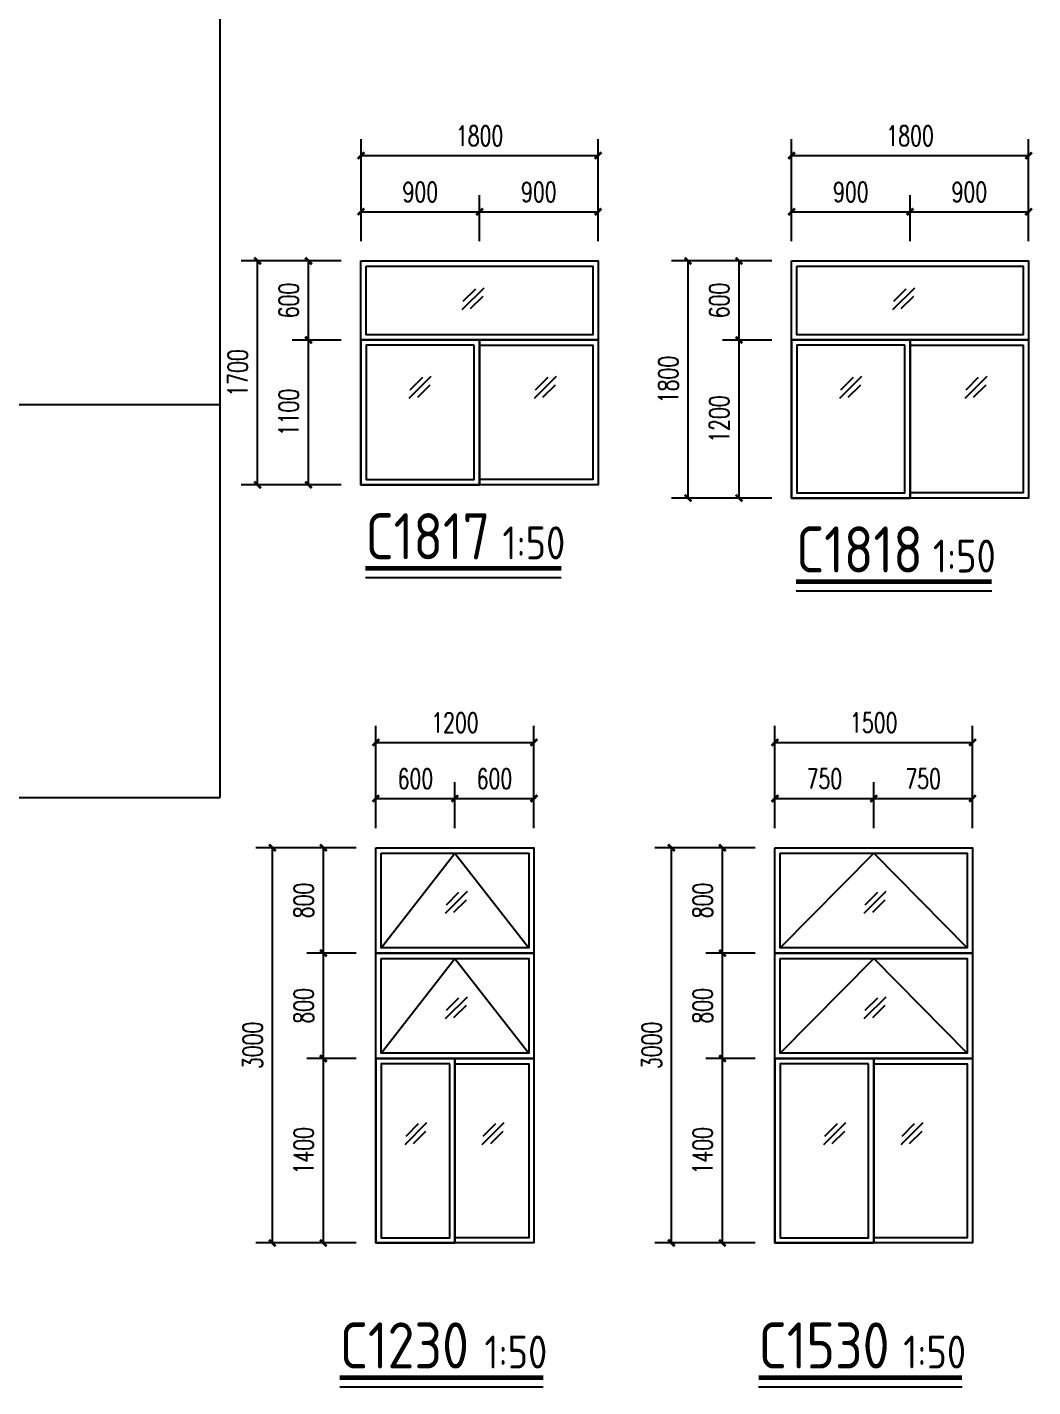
# Model space of a CAD drawing. Extents: x -4747 to 1060961, y -766984 to 396631.
# Drawn here: x 461688 to 469324, y -352867 to -342545 of the extents above; entities that cross this region are included whole.
import ezdxf

# ---------------------------------------------------------------- set-up
doc = ezdxf.new("R2010")
doc.units = 0
doc.header["$LTSCALE"] = 1000
doc.header["$MEASUREMENT"] = 0
doc.layers.get('0').update_dxf_attribs({"linetype": 'CONTINUOUS'})
doc.layers.get('DEFPOINTS').update_dxf_attribs({"linetype": 'CONTINUOUS'})
for name, color, linetype in [('DIM_SYMB', 3, 'CONTINUOUS'), ('PUB_DIM', 3, 'CONTINUOUS'), ('PUB_TAB', 7, 'CONTINUOUS'), ('PUB_TEXT', 7, 'CONTINUOUS'), ('窗户', 140, 'CONTINUOUS')]:
    doc.layers.add(name, color=color, linetype=linetype)
doc.styles.add('DIM_FONT', font='SIMPLEX', dxfattribs={"width": 0.7, "bigfont": 'GBCBIG'})
doc.styles.get("Standard").update_dxf_attribs({"font": 'gbenor.shx', "bigfont": 'gbcbig.shx'})
doc.dimstyles.new('DIMN50', dxfattribs={"dimscale": 0.5, "dimtxt": 300, "dimasz": 100, "dimexe": 250, "dimexo": 300, "dimgap": 150, "dimtad": 1, "dimdec": 0, "dimzin": 0, "dimtxsty": 'DIM_FONT', "dimblk": 'ARCHTICK', "dimcen": 0.09, "dimclrt": 7, "dimazin": 3, "dimtfac": 1, "dimtdec": 0, "dimtix": 1, "dimtmove": 0, "dimatfit": 3, "dimtolj": 1, "dimtzin": 0})

# ---------------------------------------------------------------- blocks, each defined once
blk = doc.blocks.new('_ARCHTICK')
at = {"color": 0, "linetype": 'BYBLOCK', "const_width": 0.4}
blk.add_lwpolyline([(-0.5, -0.5), (0.5, 0.5)], dxfattribs=at)
blk = doc.blocks.new('*D233')
at = {"layer": 'DEFPOINTS', "color": 0}
for p in [(466706, -344320), (467492, -344320), (467492, -346120)]:
    blk.add_point(p, dxfattribs=at)
at = {"layer": 'PUB_DIM', "color": 0}
for p, q in [((467342, -344320), (466581, -344320)), ((466706, -346120), (466706, -344320)), ((467342, -346120), (466581, -346120))]:
    blk.add_line(p, q, dxfattribs=at)
at = {"layer": 'PUB_DIM', "color": 0, "xscale": 50, "yscale": 50, "zscale": 50}
for p, rotation in [((466706, -344320), 90), ((466706, -346120), 270)]:
    blk.add_blockref('_ARCHTICK', p, dxfattribs=dict(at, rotation=rotation))
at = {"layer": 'PUB_DIM', "color": 7, "insert": (466556, -345220), "char_height": 150, "attachment_point": 5, "rotation": 90, "style": 'DIM_FONT'}
blk.add_mtext('\\A1;1800', dxfattribs=at)
blk = doc.blocks.new('*D234')
at = {"layer": 'DEFPOINTS', "color": 0}
for p in [(467093, -344320), (467492, -344320), (467492, -344920)]:
    blk.add_point(p, dxfattribs=at)
at = {"layer": 'PUB_DIM', "color": 0}
for p, q in [((467342, -344320), (466968, -344320)), ((467093, -344920), (467093, -344320)), ((467342, -344920), (466968, -344920))]:
    blk.add_line(p, q, dxfattribs=at)
at = {"layer": 'PUB_DIM', "color": 0, "xscale": 50, "yscale": 50, "zscale": 50}
for p, rotation in [((467093, -344320), 90), ((467093, -344920), 270)]:
    blk.add_blockref('_ARCHTICK', p, dxfattribs=dict(at, rotation=rotation))
at = {"layer": 'PUB_DIM', "color": 7, "insert": (466943, -344620), "char_height": 150, "attachment_point": 5, "rotation": 90, "style": 'DIM_FONT'}
blk.add_mtext('\\A1;600', dxfattribs=at)
blk = doc.blocks.new('*D235')
at = {"layer": 'DEFPOINTS', "color": 0}
for p in [(467093, -344920), (467492, -344920), (467492, -346120)]:
    blk.add_point(p, dxfattribs=at)
at = {"layer": 'PUB_DIM', "color": 0}
for p, q in [((467342, -344920), (466968, -344920)), ((467093, -346120), (467093, -344920)), ((467342, -346120), (466968, -346120))]:
    blk.add_line(p, q, dxfattribs=at)
at = {"layer": 'PUB_DIM', "color": 0, "xscale": 50, "yscale": 50, "zscale": 50}
for p, rotation in [((467093, -344920), 90), ((467093, -346120), 270)]:
    blk.add_blockref('_ARCHTICK', p, dxfattribs=dict(at, rotation=rotation))
at = {"layer": 'PUB_DIM', "color": 7, "insert": (466943, -345520), "char_height": 150, "attachment_point": 5, "rotation": 90, "style": 'DIM_FONT'}
blk.add_mtext('\\A1;1200', dxfattribs=at)
blk = doc.blocks.new('*D236')
at = {"layer": 'DEFPOINTS', "color": 0}
for p in [(469292, -343520), (467492, -344320), (469292, -344320)]:
    blk.add_point(p, dxfattribs=at)
at = {"layer": 'PUB_DIM', "color": 0}
for p, q in [((467492, -344170), (467492, -343395)), ((469292, -344170), (469292, -343395)), ((467492, -343520), (469292, -343520))]:
    blk.add_line(p, q, dxfattribs=at)
at = {"layer": 'PUB_DIM', "color": 0, "xscale": 50, "yscale": 50, "zscale": 50, "rotation": 180}
blk.add_blockref('_ARCHTICK', (467492, -343520), dxfattribs=at)
at = {"layer": 'PUB_DIM', "color": 0, "xscale": 50, "yscale": 50, "zscale": 50}
blk.add_blockref('_ARCHTICK', (469292, -343520), dxfattribs=at)
at = {"layer": 'PUB_DIM', "color": 7, "insert": (468392, -343370), "char_height": 150, "attachment_point": 5, "style": 'DIM_FONT'}
blk.add_mtext('\\A1;1800', dxfattribs=at)
blk = doc.blocks.new('*D237')
at = {"layer": 'DEFPOINTS', "color": 0}
for p in [(468392, -343946), (467492, -344320), (468392, -344320)]:
    blk.add_point(p, dxfattribs=at)
at = {"layer": 'PUB_DIM', "color": 0}
for p, q in [((467492, -344170), (467492, -343821)), ((468392, -344170), (468392, -343821)), ((467492, -343946), (468392, -343946))]:
    blk.add_line(p, q, dxfattribs=at)
at = {"layer": 'PUB_DIM', "color": 0, "xscale": 50, "yscale": 50, "zscale": 50, "rotation": 180}
blk.add_blockref('_ARCHTICK', (467492, -343946), dxfattribs=at)
at = {"layer": 'PUB_DIM', "color": 0, "xscale": 50, "yscale": 50, "zscale": 50}
blk.add_blockref('_ARCHTICK', (468392, -343946), dxfattribs=at)
at = {"layer": 'PUB_DIM', "color": 7, "insert": (467942, -343796), "char_height": 150, "attachment_point": 5, "style": 'DIM_FONT'}
blk.add_mtext('\\A1;900', dxfattribs=at)
blk = doc.blocks.new('*D238')
at = {"layer": 'DEFPOINTS', "color": 0}
for p in [(469292, -343946), (468392, -344320), (469292, -344320)]:
    blk.add_point(p, dxfattribs=at)
at = {"layer": 'PUB_DIM', "color": 0}
for p, q in [((468392, -344170), (468392, -343821)), ((469292, -344170), (469292, -343821)), ((468392, -343946), (469292, -343946))]:
    blk.add_line(p, q, dxfattribs=at)
at = {"layer": 'PUB_DIM', "color": 0, "xscale": 50, "yscale": 50, "zscale": 50, "rotation": 180}
blk.add_blockref('_ARCHTICK', (468392, -343946), dxfattribs=at)
at = {"layer": 'PUB_DIM', "color": 0, "xscale": 50, "yscale": 50, "zscale": 50}
blk.add_blockref('_ARCHTICK', (469292, -343946), dxfattribs=at)
at = {"layer": 'PUB_DIM', "color": 7, "insert": (468842, -343796), "char_height": 150, "attachment_point": 5, "style": 'DIM_FONT'}
blk.add_mtext('\\A1;900', dxfattribs=at)
blk = doc.blocks.new('*D239')
at = {"layer": 'DEFPOINTS', "color": 0}
for p in [(463437, -344320), (464223, -344320), (464223, -346020)]:
    blk.add_point(p, dxfattribs=at)
at = {"layer": 'PUB_DIM', "color": 0}
for p, q in [((464073, -344320), (463312, -344320)), ((463437, -346020), (463437, -344320)), ((464073, -346020), (463312, -346020))]:
    blk.add_line(p, q, dxfattribs=at)
at = {"layer": 'PUB_DIM', "color": 0, "xscale": 50, "yscale": 50, "zscale": 50}
for p, rotation in [((463437, -344320), 90), ((463437, -346020), 270)]:
    blk.add_blockref('_ARCHTICK', p, dxfattribs=dict(at, rotation=rotation))
at = {"layer": 'PUB_DIM', "color": 7, "insert": (463287, -345170), "char_height": 150, "attachment_point": 5, "rotation": 90, "style": 'DIM_FONT'}
blk.add_mtext('\\A1;1700', dxfattribs=at)
blk = doc.blocks.new('*D240')
at = {"layer": 'DEFPOINTS', "color": 0}
for p in [(463824, -344320), (464223, -344320), (464223, -344920)]:
    blk.add_point(p, dxfattribs=at)
at = {"layer": 'PUB_DIM', "color": 0}
for p, q in [((464073, -344320), (463699, -344320)), ((463824, -344920), (463824, -344320)), ((464073, -344920), (463699, -344920))]:
    blk.add_line(p, q, dxfattribs=at)
at = {"layer": 'PUB_DIM', "color": 0, "xscale": 50, "yscale": 50, "zscale": 50}
for p, rotation in [((463824, -344320), 90), ((463824, -344920), 270)]:
    blk.add_blockref('_ARCHTICK', p, dxfattribs=dict(at, rotation=rotation))
at = {"layer": 'PUB_DIM', "color": 7, "insert": (463674, -344620), "char_height": 150, "attachment_point": 5, "rotation": 90, "style": 'DIM_FONT'}
blk.add_mtext('\\A1;600', dxfattribs=at)
blk = doc.blocks.new('*D241')
at = {"layer": 'DEFPOINTS', "color": 0}
for p in [(463824, -344920), (464223, -344920), (464223, -346020)]:
    blk.add_point(p, dxfattribs=at)
at = {"layer": 'PUB_DIM', "color": 0}
for p, q in [((464073, -344920), (463699, -344920)), ((463824, -346020), (463824, -344920)), ((464073, -346020), (463699, -346020))]:
    blk.add_line(p, q, dxfattribs=at)
at = {"layer": 'PUB_DIM', "color": 0, "xscale": 50, "yscale": 50, "zscale": 50}
for p, rotation in [((463824, -344920), 90), ((463824, -346020), 270)]:
    blk.add_blockref('_ARCHTICK', p, dxfattribs=dict(at, rotation=rotation))
at = {"layer": 'PUB_DIM', "color": 7, "insert": (463674, -345470), "char_height": 150, "attachment_point": 5, "rotation": 90, "style": 'DIM_FONT'}
blk.add_mtext('\\A1;1100', dxfattribs=at)
blk = doc.blocks.new('*D242')
at = {"layer": 'DEFPOINTS', "color": 0}
for p in [(466023, -343520), (464223, -344320), (466023, -344320)]:
    blk.add_point(p, dxfattribs=at)
at = {"layer": 'PUB_DIM', "color": 0}
for p, q in [((464223, -344170), (464223, -343395)), ((466023, -344170), (466023, -343395)), ((464223, -343520), (466023, -343520))]:
    blk.add_line(p, q, dxfattribs=at)
at = {"layer": 'PUB_DIM', "color": 0, "xscale": 50, "yscale": 50, "zscale": 50, "rotation": 180}
blk.add_blockref('_ARCHTICK', (464223, -343520), dxfattribs=at)
at = {"layer": 'PUB_DIM', "color": 0, "xscale": 50, "yscale": 50, "zscale": 50}
blk.add_blockref('_ARCHTICK', (466023, -343520), dxfattribs=at)
at = {"layer": 'PUB_DIM', "color": 7, "insert": (465123, -343370), "char_height": 150, "attachment_point": 5, "style": 'DIM_FONT'}
blk.add_mtext('\\A1;1800', dxfattribs=at)
blk = doc.blocks.new('*D243')
at = {"layer": 'DEFPOINTS', "color": 0}
for p in [(465123, -343946), (464223, -344320), (465123, -344320)]:
    blk.add_point(p, dxfattribs=at)
at = {"layer": 'PUB_DIM', "color": 0}
for p, q in [((464223, -344170), (464223, -343821)), ((465123, -344170), (465123, -343821)), ((464223, -343946), (465123, -343946))]:
    blk.add_line(p, q, dxfattribs=at)
at = {"layer": 'PUB_DIM', "color": 0, "xscale": 50, "yscale": 50, "zscale": 50, "rotation": 180}
blk.add_blockref('_ARCHTICK', (464223, -343946), dxfattribs=at)
at = {"layer": 'PUB_DIM', "color": 0, "xscale": 50, "yscale": 50, "zscale": 50}
blk.add_blockref('_ARCHTICK', (465123, -343946), dxfattribs=at)
at = {"layer": 'PUB_DIM', "color": 7, "insert": (464673, -343796), "char_height": 150, "attachment_point": 5, "style": 'DIM_FONT'}
blk.add_mtext('\\A1;900', dxfattribs=at)
blk = doc.blocks.new('*D244')
at = {"layer": 'DEFPOINTS', "color": 0}
for p in [(466023, -343946), (465123, -344320), (466023, -344320)]:
    blk.add_point(p, dxfattribs=at)
at = {"layer": 'PUB_DIM', "color": 0}
for p, q in [((465123, -344170), (465123, -343821)), ((466023, -344170), (466023, -343821)), ((465123, -343946), (466023, -343946))]:
    blk.add_line(p, q, dxfattribs=at)
at = {"layer": 'PUB_DIM', "color": 0, "xscale": 50, "yscale": 50, "zscale": 50, "rotation": 180}
blk.add_blockref('_ARCHTICK', (465123, -343946), dxfattribs=at)
at = {"layer": 'PUB_DIM', "color": 0, "xscale": 50, "yscale": 50, "zscale": 50}
blk.add_blockref('_ARCHTICK', (466023, -343946), dxfattribs=at)
at = {"layer": 'PUB_DIM', "color": 7, "insert": (465573, -343796), "char_height": 150, "attachment_point": 5, "style": 'DIM_FONT'}
blk.add_mtext('\\A1;900', dxfattribs=at)
blk = doc.blocks.new('*D263')
at = {"layer": 'DEFPOINTS', "color": 0}
for p in [(466580, -348775), (467366, -348775), (467366, -351775)]:
    blk.add_point(p, dxfattribs=at)
at = {"layer": 'PUB_DIM', "color": 0}
for p, q in [((467216, -348775), (466455, -348775)), ((466580, -351775), (466580, -348775)), ((467216, -351775), (466455, -351775))]:
    blk.add_line(p, q, dxfattribs=at)
at = {"layer": 'PUB_DIM', "color": 0, "xscale": 50, "yscale": 50, "zscale": 50}
for p, rotation in [((466580, -348775), 90), ((466580, -351775), 270)]:
    blk.add_blockref('_ARCHTICK', p, dxfattribs=dict(at, rotation=rotation))
at = {"layer": 'PUB_DIM', "color": 7, "insert": (466430, -350275), "char_height": 150, "attachment_point": 5, "rotation": 90, "style": 'DIM_FONT'}
blk.add_mtext('\\A1;3000', dxfattribs=at)
blk = doc.blocks.new('*D264')
at = {"layer": 'DEFPOINTS', "color": 0}
for p in [(466967, -348775), (467366, -348775), (467366, -349575)]:
    blk.add_point(p, dxfattribs=at)
at = {"layer": 'PUB_DIM', "color": 0}
for p, q in [((467216, -348775), (466842, -348775)), ((466967, -349575), (466967, -348775)), ((467216, -349575), (466842, -349575))]:
    blk.add_line(p, q, dxfattribs=at)
at = {"layer": 'PUB_DIM', "color": 0, "xscale": 50, "yscale": 50, "zscale": 50}
for p, rotation in [((466967, -348775), 90), ((466967, -349575), 270)]:
    blk.add_blockref('_ARCHTICK', p, dxfattribs=dict(at, rotation=rotation))
at = {"layer": 'PUB_DIM', "color": 7, "insert": (466817, -349175), "char_height": 150, "attachment_point": 5, "rotation": 90, "style": 'DIM_FONT'}
blk.add_mtext('\\A1;800', dxfattribs=at)
blk = doc.blocks.new('*D265')
at = {"layer": 'DEFPOINTS', "color": 0}
for p in [(466967, -349575), (467366, -349575), (467366, -350375)]:
    blk.add_point(p, dxfattribs=at)
at = {"layer": 'PUB_DIM', "color": 0}
for p, q in [((467216, -349575), (466842, -349575)), ((466967, -350375), (466967, -349575)), ((467216, -350375), (466842, -350375))]:
    blk.add_line(p, q, dxfattribs=at)
at = {"layer": 'PUB_DIM', "color": 0, "xscale": 50, "yscale": 50, "zscale": 50}
for p, rotation in [((466967, -349575), 90), ((466967, -350375), 270)]:
    blk.add_blockref('_ARCHTICK', p, dxfattribs=dict(at, rotation=rotation))
at = {"layer": 'PUB_DIM', "color": 7, "insert": (466817, -349975), "char_height": 150, "attachment_point": 5, "rotation": 90, "style": 'DIM_FONT'}
blk.add_mtext('\\A1;800', dxfattribs=at)
blk = doc.blocks.new('*D266')
at = {"layer": 'DEFPOINTS', "color": 0}
for p in [(466967, -350375), (467366, -350375), (467366, -351775)]:
    blk.add_point(p, dxfattribs=at)
at = {"layer": 'PUB_DIM', "color": 0}
for p, q in [((467216, -350375), (466842, -350375)), ((466967, -351775), (466967, -350375)), ((467216, -351775), (466842, -351775))]:
    blk.add_line(p, q, dxfattribs=at)
at = {"layer": 'PUB_DIM', "color": 0, "xscale": 50, "yscale": 50, "zscale": 50}
for p, rotation in [((466967, -350375), 90), ((466967, -351775), 270)]:
    blk.add_blockref('_ARCHTICK', p, dxfattribs=dict(at, rotation=rotation))
at = {"layer": 'PUB_DIM', "color": 7, "insert": (466817, -351075), "char_height": 150, "attachment_point": 5, "rotation": 90, "style": 'DIM_FONT'}
blk.add_mtext('\\A1;1400', dxfattribs=at)
blk = doc.blocks.new('*D267')
at = {"layer": 'DEFPOINTS', "color": 0}
for p in [(468866, -347975), (467366, -348775), (468866, -348775)]:
    blk.add_point(p, dxfattribs=at)
at = {"layer": 'PUB_DIM', "color": 0}
for p, q in [((467366, -348625), (467366, -347850)), ((468866, -348625), (468866, -347850)), ((467366, -347975), (468866, -347975))]:
    blk.add_line(p, q, dxfattribs=at)
at = {"layer": 'PUB_DIM', "color": 0, "xscale": 50, "yscale": 50, "zscale": 50, "rotation": 180}
blk.add_blockref('_ARCHTICK', (467366, -347975), dxfattribs=at)
at = {"layer": 'PUB_DIM', "color": 0, "xscale": 50, "yscale": 50, "zscale": 50}
blk.add_blockref('_ARCHTICK', (468866, -347975), dxfattribs=at)
at = {"layer": 'PUB_DIM', "color": 7, "insert": (468116, -347825), "char_height": 150, "attachment_point": 5, "style": 'DIM_FONT'}
blk.add_mtext('\\A1;1500', dxfattribs=at)
blk = doc.blocks.new('*D268')
at = {"layer": 'DEFPOINTS', "color": 0}
for p in [(468116, -348401), (467366, -348775), (468116, -348775)]:
    blk.add_point(p, dxfattribs=at)
at = {"layer": 'PUB_DIM', "color": 0}
for p, q in [((467366, -348625), (467366, -348276)), ((468116, -348625), (468116, -348276)), ((467366, -348401), (468116, -348401))]:
    blk.add_line(p, q, dxfattribs=at)
at = {"layer": 'PUB_DIM', "color": 0, "xscale": 50, "yscale": 50, "zscale": 50, "rotation": 180}
blk.add_blockref('_ARCHTICK', (467366, -348401), dxfattribs=at)
at = {"layer": 'PUB_DIM', "color": 0, "xscale": 50, "yscale": 50, "zscale": 50}
blk.add_blockref('_ARCHTICK', (468116, -348401), dxfattribs=at)
at = {"layer": 'PUB_DIM', "color": 7, "insert": (467741, -348251), "char_height": 150, "attachment_point": 5, "style": 'DIM_FONT'}
blk.add_mtext('\\A1;750', dxfattribs=at)
blk = doc.blocks.new('*D269')
at = {"layer": 'DEFPOINTS', "color": 0}
for p in [(468866, -348401), (468116, -348775), (468866, -348775)]:
    blk.add_point(p, dxfattribs=at)
at = {"layer": 'PUB_DIM', "color": 0}
for p, q in [((468116, -348625), (468116, -348276)), ((468866, -348625), (468866, -348276)), ((468116, -348401), (468866, -348401))]:
    blk.add_line(p, q, dxfattribs=at)
at = {"layer": 'PUB_DIM', "color": 0, "xscale": 50, "yscale": 50, "zscale": 50, "rotation": 180}
blk.add_blockref('_ARCHTICK', (468116, -348401), dxfattribs=at)
at = {"layer": 'PUB_DIM', "color": 0, "xscale": 50, "yscale": 50, "zscale": 50}
blk.add_blockref('_ARCHTICK', (468866, -348401), dxfattribs=at)
at = {"layer": 'PUB_DIM', "color": 7, "insert": (468491, -348251), "char_height": 150, "attachment_point": 5, "style": 'DIM_FONT'}
blk.add_mtext('\\A1;750', dxfattribs=at)
blk = doc.blocks.new('*D290')
at = {"layer": 'DEFPOINTS', "color": 0}
for p in [(463550, -348775), (464336, -348775), (464336, -351775)]:
    blk.add_point(p, dxfattribs=at)
at = {"layer": 'PUB_DIM', "color": 0}
for p, q in [((464186, -348775), (463425, -348775)), ((463550, -351775), (463550, -348775)), ((464186, -351775), (463425, -351775))]:
    blk.add_line(p, q, dxfattribs=at)
at = {"layer": 'PUB_DIM', "color": 0, "xscale": 50, "yscale": 50, "zscale": 50}
for p, rotation in [((463550, -348775), 90), ((463550, -351775), 270)]:
    blk.add_blockref('_ARCHTICK', p, dxfattribs=dict(at, rotation=rotation))
at = {"layer": 'PUB_DIM', "color": 7, "insert": (463400, -350275), "char_height": 150, "attachment_point": 5, "rotation": 90, "style": 'DIM_FONT'}
blk.add_mtext('\\A1;3000', dxfattribs=at)
blk = doc.blocks.new('*D291')
at = {"layer": 'DEFPOINTS', "color": 0}
for p in [(463937, -348775), (464336, -348775), (464336, -349575)]:
    blk.add_point(p, dxfattribs=at)
at = {"layer": 'PUB_DIM', "color": 0}
for p, q in [((464186, -348775), (463812, -348775)), ((463937, -349575), (463937, -348775)), ((464186, -349575), (463812, -349575))]:
    blk.add_line(p, q, dxfattribs=at)
at = {"layer": 'PUB_DIM', "color": 0, "xscale": 50, "yscale": 50, "zscale": 50}
for p, rotation in [((463937, -348775), 90), ((463937, -349575), 270)]:
    blk.add_blockref('_ARCHTICK', p, dxfattribs=dict(at, rotation=rotation))
at = {"layer": 'PUB_DIM', "color": 7, "insert": (463787, -349175), "char_height": 150, "attachment_point": 5, "rotation": 90, "style": 'DIM_FONT'}
blk.add_mtext('\\A1;800', dxfattribs=at)
blk = doc.blocks.new('*D292')
at = {"layer": 'DEFPOINTS', "color": 0}
for p in [(463937, -349575), (464336, -349575), (464336, -350375)]:
    blk.add_point(p, dxfattribs=at)
at = {"layer": 'PUB_DIM', "color": 0}
for p, q in [((464186, -349575), (463812, -349575)), ((463937, -350375), (463937, -349575)), ((464186, -350375), (463812, -350375))]:
    blk.add_line(p, q, dxfattribs=at)
at = {"layer": 'PUB_DIM', "color": 0, "xscale": 50, "yscale": 50, "zscale": 50}
for p, rotation in [((463937, -349575), 90), ((463937, -350375), 270)]:
    blk.add_blockref('_ARCHTICK', p, dxfattribs=dict(at, rotation=rotation))
at = {"layer": 'PUB_DIM', "color": 7, "insert": (463787, -349975), "char_height": 150, "attachment_point": 5, "rotation": 90, "style": 'DIM_FONT'}
blk.add_mtext('\\A1;800', dxfattribs=at)
blk = doc.blocks.new('*D293')
at = {"layer": 'DEFPOINTS', "color": 0}
for p in [(463937, -350375), (464336, -350375), (464336, -351775)]:
    blk.add_point(p, dxfattribs=at)
at = {"layer": 'PUB_DIM', "color": 0}
for p, q in [((464186, -350375), (463812, -350375)), ((463937, -351775), (463937, -350375)), ((464186, -351775), (463812, -351775))]:
    blk.add_line(p, q, dxfattribs=at)
at = {"layer": 'PUB_DIM', "color": 0, "xscale": 50, "yscale": 50, "zscale": 50}
for p, rotation in [((463937, -350375), 90), ((463937, -351775), 270)]:
    blk.add_blockref('_ARCHTICK', p, dxfattribs=dict(at, rotation=rotation))
at = {"layer": 'PUB_DIM', "color": 7, "insert": (463787, -351075), "char_height": 150, "attachment_point": 5, "rotation": 90, "style": 'DIM_FONT'}
blk.add_mtext('\\A1;1400', dxfattribs=at)
blk = doc.blocks.new('*D294')
at = {"layer": 'DEFPOINTS', "color": 0}
for p in [(465536, -347975), (464336, -348775), (465536, -348775)]:
    blk.add_point(p, dxfattribs=at)
at = {"layer": 'PUB_DIM', "color": 0}
for p, q in [((464336, -348625), (464336, -347850)), ((465536, -348625), (465536, -347850)), ((464336, -347975), (465536, -347975))]:
    blk.add_line(p, q, dxfattribs=at)
at = {"layer": 'PUB_DIM', "color": 0, "xscale": 50, "yscale": 50, "zscale": 50, "rotation": 180}
blk.add_blockref('_ARCHTICK', (464336, -347975), dxfattribs=at)
at = {"layer": 'PUB_DIM', "color": 0, "xscale": 50, "yscale": 50, "zscale": 50}
blk.add_blockref('_ARCHTICK', (465536, -347975), dxfattribs=at)
at = {"layer": 'PUB_DIM', "color": 7, "insert": (464936, -347825), "char_height": 150, "attachment_point": 5, "style": 'DIM_FONT'}
blk.add_mtext('\\A1;1200', dxfattribs=at)
blk = doc.blocks.new('*D295')
at = {"layer": 'DEFPOINTS', "color": 0}
for p in [(464936, -348401), (464336, -348775), (464936, -348775)]:
    blk.add_point(p, dxfattribs=at)
at = {"layer": 'PUB_DIM', "color": 0}
for p, q in [((464336, -348625), (464336, -348276)), ((464936, -348625), (464936, -348276)), ((464336, -348401), (464936, -348401))]:
    blk.add_line(p, q, dxfattribs=at)
at = {"layer": 'PUB_DIM', "color": 0, "xscale": 50, "yscale": 50, "zscale": 50, "rotation": 180}
blk.add_blockref('_ARCHTICK', (464336, -348401), dxfattribs=at)
at = {"layer": 'PUB_DIM', "color": 0, "xscale": 50, "yscale": 50, "zscale": 50}
blk.add_blockref('_ARCHTICK', (464936, -348401), dxfattribs=at)
at = {"layer": 'PUB_DIM', "color": 7, "insert": (464636, -348251), "char_height": 150, "attachment_point": 5, "style": 'DIM_FONT'}
blk.add_mtext('\\A1;600', dxfattribs=at)
blk = doc.blocks.new('*D296')
at = {"layer": 'DEFPOINTS', "color": 0}
for p in [(465536, -348401), (464936, -348775), (465536, -348775)]:
    blk.add_point(p, dxfattribs=at)
at = {"layer": 'PUB_DIM', "color": 0}
for p, q in [((464936, -348625), (464936, -348276)), ((465536, -348625), (465536, -348276)), ((464936, -348401), (465536, -348401))]:
    blk.add_line(p, q, dxfattribs=at)
at = {"layer": 'PUB_DIM', "color": 0, "xscale": 50, "yscale": 50, "zscale": 50, "rotation": 180}
blk.add_blockref('_ARCHTICK', (464936, -348401), dxfattribs=at)
at = {"layer": 'PUB_DIM', "color": 0, "xscale": 50, "yscale": 50, "zscale": 50}
blk.add_blockref('_ARCHTICK', (465536, -348401), dxfattribs=at)
at = {"layer": 'PUB_DIM', "color": 7, "insert": (465236, -348251), "char_height": 150, "attachment_point": 5, "style": 'DIM_FONT'}
blk.add_mtext('\\A1;600', dxfattribs=at)

msp = doc.modelspace()

# ---------------------------------------------------------------- linework, layer by layer
at = {"layer": 'DIM_SYMB'}
for points in [[(464514.4, -345436.4, 0, 0, 0), (464701.4, -345436.4, 40, 0, 0), (464851.4, -345436.4, 0, 0, 0)], [(465791, -345436.4, 0, 0, 0), (465604, -345436.4, 40, 0, 0), (465454, -345436.4, 0, 0, 0)], [(467783.4, -345436.4, 0, 0, 0), (467970.4, -345436.4, 40, 0, 0), (468120.4, -345436.4, 0, 0, 0)], [(469060, -345436.4, 0, 0, 0), (468873, -345436.4, 40, 0, 0), (468723, -345436.4, 0, 0, 0)], [(464481.9, -351102.9, 0, 0, 0), (464668.9, -351102.9, 40, 0, 0), (464818.9, -351102.9, 0, 0, 0)], [(465394.5, -351102.9, 0, 0, 0), (465207.5, -351102.9, 40, 0, 0), (465057.5, -351102.9, 0, 0, 0)], [(467661.9, -351102.9, 0, 0, 0), (467848.9, -351102.9, 40, 0, 0), (467998.9, -351102.9, 0, 0, 0)], [(468574.5, -351102.9, 0, 0, 0), (468387.5, -351102.9, 40, 0, 0), (468237.5, -351102.9, 0, 0, 0)]]:
    msp.add_lwpolyline(points, format="xyseb", dxfattribs=at)
at = {"layer": 'DIM_SYMB', "const_width": 35}
for points in [[(464256.7, -346654.1), (465742.9, -346654.1)], [(467525.7, -346754.1), (469011.9, -346754.1)], [(464061.4, -352797.1), (465606.2, -352797.1)], [(467241.4, -352797.1), (468786.2, -352797.1)]]:
    msp.add_lwpolyline(points, dxfattribs=at)
at = {"layer": 'DIM_SYMB'}
for points in [[(464256.7, -346724.1), (465742.9, -346724.1)], [(467525.7, -346824.1), (469011.9, -346824.1)], [(464061.4, -352867.1), (465606.2, -352867.1)], [(467241.4, -352867.1), (468786.2, -352867.1)]]:
    msp.add_lwpolyline(points, dxfattribs=at)
at = {"layer": 'PUB_TAB'}
msp.add_line((463152.8, -348394.1), (463152.8, -334941.4), dxfattribs=at)
for points in [[(450718.7, -345409), (463152.8, -345409)], [(450718.7, -348394.1), (463152.8, -348394.1)]]:
    msp.add_lwpolyline(points, dxfattribs=at)
at = {"layer": '窗户'}
for points in [[(464222.7, -344319.9), (466022.7, -344319.9), (466022.7, -346019.9), (464222.7, -346019.9), (464222.7, -344319.9)], [(467491.7, -344319.9), (469291.7, -344319.9), (469291.7, -346119.9), (467491.7, -346119.9), (467491.7, -344319.9)], [(465155.3, -344525.4), (464988.6, -344692.1)], [(465091.2, -344532.9), (464996.1, -344628)], [(468424.3, -344525.4), (468257.6, -344692.1)], [(468360.2, -344532.9), (468265.1, -344628)], [(465147.7, -344589.5), (465052.7, -344684.5)], [(468416.7, -344589.5), (468321.7, -344684.5)], [(464222.7, -344919.9), (466022.7, -344919.9)], [(465122.7, -344919.9), (465122.7, -346019.9)], [(465122.7, -344959.9), (465982.7, -344959.9), (465982.7, -345979.9), (465122.7, -345979.9)], [(467491.7, -344919.9), (469291.7, -344919.9)], [(468391.7, -344919.9), (468391.7, -346119.9)], [(468391.7, -344959.9), (469251.7, -344959.9), (469251.7, -346079.9), (468391.7, -346079.9)], [(464753.6, -345197.7), (464586.9, -345364.4)], [(464689.5, -345205.2), (464594.5, -345300.3)], [(464746.1, -345261.8), (464651, -345356.8)], [(465704.6, -345197.7), (465537.8, -345364.4)], [(465640.5, -345205.2), (465545.4, -345300.3)], [(465697, -345261.8), (465602, -345356.8)], [(468022.6, -345197.7), (467855.9, -345364.4)], [(467958.5, -345205.2), (467863.5, -345300.3)], [(468015.1, -345261.8), (467920, -345356.8)], [(468973.6, -345197.7), (468806.8, -345364.4)], [(468909.5, -345205.2), (468814.4, -345300.3)], [(468966, -345261.8), (468871, -345356.8)], [(464376.2, -349534.9), (464936.2, -348814.9), (465496.2, -349534.9)], [(467406.2, -349534.9), (468116.2, -348814.9), (468826.2, -349534.9)], [(465028.2, -349108), (464861.5, -349274.7)], [(464964.1, -349115.5), (464869, -349210.6)], [(465020.6, -349172.1), (464925.6, -349267.1)], [(468208.2, -349108), (468041.5, -349274.7)], [(468144.1, -349115.5), (468049, -349210.6)], [(468200.6, -349172.1), (468105.6, -349267.1)], [(464336.2, -349574.9), (465536.2, -349574.9)], [(467366.2, -349574.9), (468866.2, -349574.9)], [(464376.2, -350334.9), (464936.2, -349614.9), (465496.2, -350334.9)], [(467406.2, -350334.9), (468116.2, -349614.9), (468826.2, -350334.9)], [(465028.2, -349908), (464861.5, -350074.7)], [(464964.1, -349915.5), (464869, -350010.6)], [(468208.2, -349908), (468041.5, -350074.7)], [(468144.1, -349915.5), (468049, -350010.6)], [(465020.6, -349972.1), (464925.6, -350067.1)], [(468200.6, -349972.1), (468105.6, -350067.1)], [(464336.2, -350374.9), (465536.2, -350374.9), (465536.2, -351774.9), (464336.2, -351774.9), (464336.2, -350374.9)], [(464336.2, -350374.9), (465536.2, -350374.9)], [(464936.2, -350374.9), (464936.2, -351774.9)], [(464936.2, -350414.9), (465496.2, -350414.9), (465496.2, -351734.9), (464936.2, -351734.9)], [(467366.2, -350374.9), (468866.2, -350374.9), (468866.2, -351774.9), (467366.2, -351774.9), (467366.2, -350374.9)], [(467366.2, -350374.9), (468866.2, -350374.9)], [(468116.2, -350374.9), (468116.2, -351774.9)], [(468116.2, -350414.9), (468826.2, -350414.9), (468826.2, -351734.9), (468116.2, -351734.9)], [(464721.1, -350864.2), (464554.4, -351030.9)], [(464657, -350871.8), (464562, -350966.8)], [(464713.6, -350928.3), (464618.5, -351023.4)], [(465308.1, -350864.2), (465141.3, -351030.9)], [(465244, -350871.8), (465148.9, -350966.8)], [(465300.5, -350928.3), (465205.5, -351023.4)], [(467901.1, -350864.2), (467734.4, -351030.9)], [(467837, -350871.8), (467742, -350966.8)], [(467893.6, -350928.3), (467798.5, -351023.4)], [(468488.1, -350864.2), (468321.3, -351030.9)], [(468424, -350871.8), (468328.9, -350966.8)], [(468480.5, -350928.3), (468385.5, -351023.4)]]:
    msp.add_lwpolyline(points, dxfattribs=at)
for points in [[(464222.7, -344319.9), (466022.7, -344319.9), (466022.7, -344919.9), (464222.7, -344919.9)], [(467491.7, -344319.9), (469291.7, -344319.9), (469291.7, -344919.9), (467491.7, -344919.9)], [(464262.7, -344359.9), (465982.7, -344359.9), (465982.7, -344879.9), (464262.7, -344879.9)], [(467531.7, -344359.9), (469251.7, -344359.9), (469251.7, -344879.9), (467531.7, -344879.9)], [(465122.7, -344919.9), (464222.7, -344919.9), (464222.7, -346019.9), (465122.7, -346019.9)], [(465082.7, -344959.9), (464262.7, -344959.9), (464262.7, -345979.9), (465082.7, -345979.9)], [(465122.7, -344919.9), (466022.7, -344919.9), (466022.7, -346019.9), (465122.7, -346019.9)], [(468391.7, -344919.9), (467491.7, -344919.9), (467491.7, -346119.9), (468391.7, -346119.9)], [(468351.7, -344959.9), (467531.7, -344959.9), (467531.7, -346079.9), (468351.7, -346079.9)], [(468391.7, -344919.9), (469291.7, -344919.9), (469291.7, -346119.9), (468391.7, -346119.9)], [(464336.2, -348774.9), (465536.2, -348774.9), (465536.2, -349574.9), (464336.2, -349574.9)], [(467366.2, -348774.9), (468866.2, -348774.9), (468866.2, -349574.9), (467366.2, -349574.9)], [(464376.2, -348814.9), (465496.2, -348814.9), (465496.2, -349534.9), (464376.2, -349534.9)], [(467406.2, -348814.9), (468826.2, -348814.9), (468826.2, -349534.9), (467406.2, -349534.9)], [(464336.2, -349574.9), (465536.2, -349574.9), (465536.2, -350374.9), (464336.2, -350374.9)], [(467366.2, -349574.9), (468866.2, -349574.9), (468866.2, -350374.9), (467366.2, -350374.9)], [(464376.2, -349614.9), (465496.2, -349614.9), (465496.2, -350334.9), (464376.2, -350334.9)], [(467406.2, -349614.9), (468826.2, -349614.9), (468826.2, -350334.9), (467406.2, -350334.9)], [(464936.2, -350374.9), (464336.2, -350374.9), (464336.2, -351774.9), (464936.2, -351774.9)], [(464896.2, -350414.9), (464376.2, -350414.9), (464376.2, -351734.9), (464896.2, -351734.9)], [(464936.2, -350374.9), (465536.2, -350374.9), (465536.2, -351774.9), (464936.2, -351774.9)], [(468116.2, -350374.9), (467366.2, -350374.9), (467366.2, -351774.9), (468116.2, -351774.9)], [(468076.2, -350414.9), (467406.2, -350414.9), (467406.2, -351734.9), (468076.2, -351734.9)], [(468116.2, -350374.9), (468866.2, -350374.9), (468866.2, -351774.9), (468116.2, -351774.9)]]:
    msp.add_lwpolyline(points, close=True, dxfattribs=at)

# ---------------------------------------------------------------- texts
at = {"layer": 'PUB_TEXT'}
for s, height, p in [('C1817', 350, (464256.7, -346585.1, -1435.2)), ('1:50', 250, (465296.9, -346585.1, -1435.2)), ('C1818', 350, (467525.7, -346685.1, -1435.2)), ('1:50', 250, (468565.9, -346685.1, -1435.2)), ('C1230', 350, (464061.4, -352728.1, -1435.2)), ('C1530', 350, (467241.4, -352728.1, -1435.2)), ('1:50', 250, (465160.2, -352728.1, -1435.2)), ('1:50', 250, (468340.2, -352728.1, -1435.2))]:
    msp.add_text(s, height=height, dxfattribs=at).set_placement(p)

# ---------------------------------------------------------------- dimensions: what is measured, and where the dimension line sits
at = {"layer": 'PUB_DIM'}
for p1, p2, distance, picture, middle in [((464222.7, -344319.9), (466022.7, -344319.9), 799.5, '*D242', (465122.7, -343370.5)), ((467491.7, -344319.9), (469291.7, -344319.9), 799.5, '*D236', (468391.7, -343370.5)), ((464222.7, -344319.9), (465122.7, -344319.9), 374.4, '*D243', (464672.7, -343795.6)), ((465122.7, -344319.9), (466022.7, -344319.9), 374.4, '*D244', (465572.7, -343795.6)), ((467491.7, -344319.9), (468391.7, -344319.9), 374.4, '*D237', (467941.7, -343795.6)), ((468391.7, -344319.9), (469291.7, -344319.9), 374.4, '*D238', (468841.7, -343795.6)), ((464222.7, -346019.9), (464222.7, -344319.9), 785.8, '*D239', (463286.9, -345169.9)), ((464222.7, -344919.9), (464222.7, -344319.9), 399.2, '*D240', (463673.5, -344619.9)), ((467491.7, -346119.9), (467491.7, -344319.9), 785.8, '*D233', (466555.9, -345219.9)), ((467491.7, -344919.9), (467491.7, -344319.9), 399.2, '*D234', (466942.5, -344619.9)), ((464222.7, -346019.9), (464222.7, -344919.9), 399.2, '*D241', (463673.5, -345469.9)), ((467491.7, -346119.9), (467491.7, -344919.9), 399.2, '*D235', (466942.5, -345519.9)), ((464336.2, -348774.9), (465536.2, -348774.9), 799.5, '*D294', (464936.2, -347825.5)), ((467366.2, -348774.9), (468866.2, -348774.9), 799.5, '*D267', (468116.2, -347825.5)), ((464336.2, -348774.9), (464936.2, -348774.9), 374.4, '*D295', (464636.2, -348250.6)), ((464936.2, -348774.9), (465536.2, -348774.9), 374.4, '*D296', (465236.2, -348250.6)), ((467366.2, -348774.9), (468116.2, -348774.9), 374.4, '*D268', (467741.2, -348250.6)), ((468116.2, -348774.9), (468866.2, -348774.9), 374.4, '*D269', (468491.2, -348250.6)), ((464336.2, -351774.9), (464336.2, -348774.9), 785.8, '*D290', (463400.4, -350274.9)), ((464336.2, -349574.9), (464336.2, -348774.9), 399.2, '*D291', (463787, -349174.9)), ((467366.2, -351774.9), (467366.2, -348774.9), 785.8, '*D263', (466430.4, -350274.9)), ((467366.2, -349574.9), (467366.2, -348774.9), 399.2, '*D264', (466817, -349174.9)), ((464336.2, -350374.9), (464336.2, -349574.9), 399.2, '*D292', (463787, -349974.9)), ((467366.2, -350374.9), (467366.2, -349574.9), 399.2, '*D265', (466817, -349974.9)), ((464336.2, -351774.9), (464336.2, -350374.9), 399.2, '*D293', (463787, -351074.9)), ((467366.2, -351774.9), (467366.2, -350374.9), 399.2, '*D266', (466817, -351074.9))]:
    dim = msp.add_aligned_dim(p1=p1, p2=p2, distance=distance, dimstyle='DIMN50', dxfattribs=at)
    dim.commit()
    dim.dimension.update_dxf_attribs({"geometry": picture, "text_midpoint": middle})

doc.saveas('drawing.dxf')
